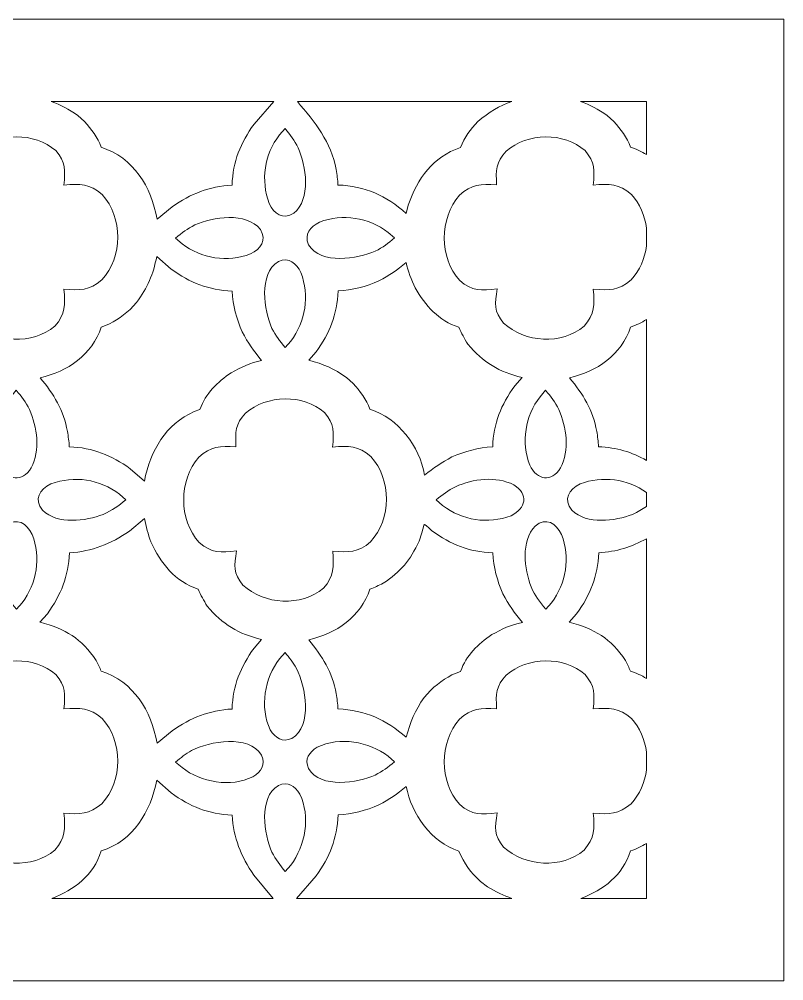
# Model space of a CAD drawing. Header units: centimetres. Extents: x -21.7 to 23.1, y 3.7 to 11.6.
# Drawn here: x 16.89 to 23.14, y 3.72 to 11.57 of the extents above; entities that cross this region are included whole.
import ezdxf

# ---------------------------------------------------------------- set-up
doc = ezdxf.new("R2010")
doc.units = ezdxf.units.CM
doc.header["$MEASUREMENT"] = 0
doc.layers.add('layer 1', color=7, linetype='Continuous')

msp = doc.modelspace()

# ---------------------------------------------------------------- linework, layer by layer
at = {"layer": 'layer 1', "color": 242, "lineweight": 9}
for points, knots in [([(23.1361, 11.56618), (23.1361, 11.56618), (23.1361, 3.71528), (23.1361, 3.71528), (23.1361, 3.71528), (23.1361, 3.71528), (-21.72619, 3.71528), (-21.72619, 3.71528), (-21.72619, 3.71528), (-21.72619, 3.71528), (-21.72619, 11.56618), (-21.72619, 11.56618), (-21.72619, 11.56618), (-21.72619, 11.56618), (23.1361, 11.56618), (23.1361, 11.56618)], [0, 0, 0, 0, 0.2, 0.2, 0.2, 0.2, 0.4, 0.4, 0.4, 0.4, 0.6, 0.6, 0.6, 0.6, 1, 1, 1, 1]), ([(17.15315, 10.89325), (17.22973, 10.86661), (17.29565, 10.8321), (17.36936, 10.78023), (17.36936, 10.78023), (17.36936, 10.78023), (17.4248, 10.73099), (17.4248, 10.73099), (17.4248, 10.73099), (17.47935, 10.66903), (17.53353, 10.60182), (17.55917, 10.52189), (17.55917, 10.52189), (17.82689, 10.43522), (17.96854, 10.19749), (18.01648, 9.93351), (18.01648, 9.93351), (18.01648, 9.93351), (18.13923, 10.03475), (18.13923, 10.03475), (18.13923, 10.03475), (18.29139, 10.13942), (18.4425, 10.2019), (18.62942, 10.21196), (18.62942, 10.21196), (18.63725, 10.40532), (18.69762, 10.55436), (18.80946, 10.71006), (18.80946, 10.71006), (18.80946, 10.71006), (18.96986, 10.89325), (18.96986, 10.89325), (18.96986, 10.89325), (18.96986, 10.89325), (17.15315, 10.89325), (17.15315, 10.89325)], [0, 0, 0, 0, 0.1, 0.1, 0.1, 0.1, 0.2, 0.2, 0.2, 0.2, 0.3, 0.3, 0.3, 0.3, 0.4, 0.4, 0.4, 0.4, 0.5, 0.5, 0.5, 0.5, 0.6, 0.6, 0.6, 0.6, 0.7, 0.7, 0.7, 0.7, 0.8, 0.8, 0.8, 0.8, 1, 1, 1, 1]), ([(19.16301, 10.89325), (19.30517, 10.72689), (19.4404, 10.56329), (19.47937, 10.33791), (19.47937, 10.33791), (19.48644, 10.29705), (19.49253, 10.25466), (19.49475, 10.21265), (19.49475, 10.21265), (19.71644, 10.20366), (19.88684, 10.12542), (20.05201, 9.98083), (20.05201, 9.98083), (20.05201, 9.98083), (20.06906, 10.04802), (20.06906, 10.04802), (20.06906, 10.04802), (20.1443, 10.2689), (20.26819, 10.43882), (20.4955, 10.51926), (20.4955, 10.51926), (20.52593, 10.60262), (20.57828, 10.66714), (20.63756, 10.73149), (20.63756, 10.73149), (20.72498, 10.80673), (20.81684, 10.85975), (20.91351, 10.89325), (20.91351, 10.89325), (20.91351, 10.89325), (19.16301, 10.89325), (19.16301, 10.89325)], [0, 0, 0, 0, 0.1111111, 0.1111111, 0.1111111, 0.1111111, 0.2222222, 0.2222222, 0.2222222, 0.2222222, 0.3333333, 0.3333333, 0.3333333, 0.3333333, 0.4444444, 0.4444444, 0.4444444, 0.4444444, 0.5555556, 0.5555556, 0.5555556, 0.5555556, 0.6666667, 0.6666667, 0.6666667, 0.6666667, 0.7777778, 0.7777778, 0.7777778, 0.7777778, 1, 1, 1, 1]), ([(21.47676, 10.89325), (21.55333, 10.86661), (21.61925, 10.8321), (21.69296, 10.78023), (21.69296, 10.78023), (21.69296, 10.78023), (21.74841, 10.73099), (21.74841, 10.73099), (21.74841, 10.73099), (21.80296, 10.66903), (21.85713, 10.60182), (21.88277, 10.52189), (21.88277, 10.52189), (21.93067, 10.50638), (21.97453, 10.48604), (22.01454, 10.46158), (22.01454, 10.46158), (22.01454, 10.46158), (22.01454, 10.89325), (22.01454, 10.89325), (22.01454, 10.89325), (22.01454, 10.89325), (21.47676, 10.89325), (21.47676, 10.89325)], [0, 0, 0, 0, 0.1428571, 0.1428571, 0.1428571, 0.1428571, 0.2857143, 0.2857143, 0.2857143, 0.2857143, 0.4285714, 0.4285714, 0.4285714, 0.4285714, 0.5714286, 0.5714286, 0.5714286, 0.5714286, 0.7142857, 0.7142857, 0.7142857, 0.7142857, 1, 1, 1, 1]), ([(17.25668, 9.3623), (17.38822, 9.35115), (17.46344, 9.35009), (17.56626, 9.43849), (17.56626, 9.43849), (17.73748, 9.62566), (17.7392, 9.9466), (17.56838, 10.13454), (17.56838, 10.13454), (17.46505, 10.22386), (17.38841, 10.22281), (17.25594, 10.21241), (17.25594, 10.21241), (17.26709, 10.33192), (17.2709, 10.4003), (17.18918, 10.49309), (17.18918, 10.49309), (17.01525, 10.64758), (16.71908, 10.63896), (16.54499, 10.48917), (16.54499, 10.48917), (16.46145, 10.39849), (16.45994, 10.33343), (16.46658, 10.21332), (16.46658, 10.21332), (16.33603, 10.2209), (16.26273, 10.21888), (16.16349, 10.12871), (16.16349, 10.12871), (15.99946, 9.9398), (15.99653, 9.61887), (16.16602, 9.43233), (16.16602, 9.43233), (16.268, 9.34454), (16.3415, 9.34962), (16.47138, 9.36368), (16.47138, 9.36368), (16.45166, 9.24379), (16.44367, 9.18119), (16.52368, 9.08516), (16.52368, 9.08516), (16.69426, 8.92441), (17.00183, 8.90535), (17.18168, 9.06057), (17.18168, 9.06057), (17.26933, 9.15822), (17.26614, 9.23546), (17.25668, 9.3623)], [0, 0, 0, 0, 0.0769231, 0.0769231, 0.0769231, 0.0769231, 0.1538462, 0.1538462, 0.1538462, 0.1538462, 0.2307692, 0.2307692, 0.2307692, 0.2307692, 0.3076923, 0.3076923, 0.3076923, 0.3076923, 0.3846154, 0.3846154, 0.3846154, 0.3846154, 0.4615385, 0.4615385, 0.4615385, 0.4615385, 0.5384615, 0.5384615, 0.5384615, 0.5384615, 0.6153846, 0.6153846, 0.6153846, 0.6153846, 0.6923077, 0.6923077, 0.6923077, 0.6923077, 0.7692308, 0.7692308, 0.7692308, 0.7692308, 0.8461538, 0.8461538, 0.8461538, 0.8461538, 1, 1, 1, 1]), ([(19.06197, 10.67367), (19.10504, 10.62142), (19.13828, 10.57836), (19.16923, 10.51696), (19.16923, 10.51696), (19.23467, 10.36913), (19.27716, 10.09924), (19.13344, 9.98139), (19.13344, 9.98139), (19.04258, 9.92594), (18.97485, 9.97717), (18.93271, 10.06173), (18.93271, 10.06173), (18.86164, 10.24957), (18.89394, 10.46189), (19.01616, 10.62136), (19.01616, 10.62136), (19.01616, 10.62136), (19.06197, 10.67367), (19.06197, 10.67367)], [0, 0, 0, 0, 0.1666667, 0.1666667, 0.1666667, 0.1666667, 0.3333333, 0.3333333, 0.3333333, 0.3333333, 0.5, 0.5, 0.5, 0.5, 0.6666667, 0.6666667, 0.6666667, 0.6666667, 1, 1, 1, 1]), ([(21.58028, 9.3623), (21.71183, 9.35115), (21.78704, 9.35009), (21.88986, 9.43849), (21.88986, 9.43849), (21.95965, 9.51478), (22.00128, 9.61331), (22.01454, 9.71598), (22.01454, 9.71598), (22.01454, 9.71598), (22.01454, 9.8606), (22.01454, 9.8606), (22.01454, 9.8606), (22.00146, 9.96185), (21.96068, 10.05895), (21.89198, 10.13454), (21.89198, 10.13454), (21.78866, 10.22386), (21.71202, 10.22281), (21.57954, 10.21241), (21.57954, 10.21241), (21.59069, 10.33192), (21.59451, 10.4003), (21.51278, 10.49309), (21.51278, 10.49309), (21.33885, 10.64758), (21.04268, 10.63896), (20.86859, 10.48917), (20.86859, 10.48917), (20.78506, 10.39849), (20.78354, 10.33343), (20.79019, 10.21332), (20.79019, 10.21332), (20.65963, 10.2209), (20.58634, 10.21888), (20.48709, 10.12871), (20.48709, 10.12871), (20.32306, 9.9398), (20.32013, 9.61887), (20.48963, 9.43233), (20.48963, 9.43233), (20.59161, 9.34454), (20.6651, 9.34962), (20.79499, 9.36368), (20.79499, 9.36368), (20.77526, 9.24379), (20.76728, 9.18119), (20.84728, 9.08516), (20.84728, 9.08516), (21.01787, 8.92441), (21.32543, 8.90535), (21.50529, 9.06057), (21.50529, 9.06057), (21.59293, 9.15822), (21.58975, 9.23546), (21.58028, 9.3623)], [0, 0, 0, 0, 0.0666667, 0.0666667, 0.0666667, 0.0666667, 0.1333333, 0.1333333, 0.1333333, 0.1333333, 0.2, 0.2, 0.2, 0.2, 0.2666667, 0.2666667, 0.2666667, 0.2666667, 0.3333333, 0.3333333, 0.3333333, 0.3333333, 0.4, 0.4, 0.4, 0.4, 0.4666667, 0.4666667, 0.4666667, 0.4666667, 0.5333333, 0.5333333, 0.5333333, 0.5333333, 0.6, 0.6, 0.6, 0.6, 0.6666667, 0.6666667, 0.6666667, 0.6666667, 0.7333333, 0.7333333, 0.7333333, 0.7333333, 0.8, 0.8, 0.8, 0.8, 0.8666667, 0.8666667, 0.8666667, 0.8666667, 1, 1, 1, 1]), ([(18.16842, 9.77918), (18.22067, 9.82227), (18.26372, 9.85546), (18.32511, 9.88643), (18.32511, 9.88643), (18.47296, 9.95188), (18.74283, 9.99437), (18.8607, 9.85064), (18.8607, 9.85064), (18.91613, 9.75982), (18.86492, 9.69201), (18.78035, 9.64992), (18.78035, 9.64992), (18.59249, 9.57886), (18.3802, 9.61113), (18.22072, 9.73337), (18.22072, 9.73337), (18.22072, 9.73337), (18.16842, 9.77918), (18.16842, 9.77918)], [0, 0, 0, 0, 0.1666667, 0.1666667, 0.1666667, 0.1666667, 0.3333333, 0.3333333, 0.3333333, 0.3333333, 0.5, 0.5, 0.5, 0.5, 0.6666667, 0.6666667, 0.6666667, 0.6666667, 1, 1, 1, 1]), ([(19.95646, 9.78013), (19.90422, 9.73704), (19.86119, 9.70383), (19.79976, 9.67285), (19.79976, 9.67285), (19.65421, 9.60843), (19.35506, 9.55995), (19.2542, 9.72499), (19.2542, 9.72499), (19.21707, 9.81395), (19.26668, 9.8706), (19.34453, 9.90936), (19.34453, 9.90936), (19.53237, 9.98041), (19.74471, 9.94816), (19.90415, 9.82592), (19.90415, 9.82592), (19.90415, 9.82592), (19.95646, 9.78013), (19.95646, 9.78013)], [0, 0, 0, 0, 0.1666667, 0.1666667, 0.1666667, 0.1666667, 0.3333333, 0.3333333, 0.3333333, 0.3333333, 0.5, 0.5, 0.5, 0.5, 0.6666667, 0.6666667, 0.6666667, 0.6666667, 1, 1, 1, 1]), ([(18.01412, 9.62993), (17.98647, 9.48364), (17.93768, 9.37394), (17.85002, 9.25372), (17.85002, 9.25372), (17.85002, 9.25372), (17.7977, 9.19651), (17.7977, 9.19651), (17.7977, 9.19651), (17.72411, 9.13325), (17.65452, 9.0829), (17.56098, 9.05287), (17.56098, 9.05287), (17.48779, 8.8286), (17.28549, 8.68726), (17.06221, 8.6389), (17.06221, 8.6389), (17.1712, 8.50673), (17.25507, 8.37272), (17.28458, 8.20054), (17.28458, 8.20054), (17.29157, 8.1597), (17.29773, 8.11728), (17.29995, 8.07528), (17.29995, 8.07528), (17.49338, 8.06744), (17.64241, 8.00707), (17.79804, 7.89526), (17.79804, 7.89526), (17.79804, 7.89526), (17.91466, 7.79317), (17.91466, 7.79317), (17.91466, 7.79317), (17.91466, 7.79317), (17.9231, 7.84146), (17.9231, 7.84146), (17.9231, 7.84146), (17.98621, 8.09009), (18.11497, 8.29127), (18.36669, 8.38031), (18.36669, 8.38031), (18.41454, 8.5114), (18.51031, 8.60303), (18.62228, 8.68032), (18.62228, 8.68032), (18.69951, 8.72319), (18.78303, 8.76363), (18.8708, 8.7795), (18.8708, 8.7795), (18.80709, 8.85672), (18.75964, 8.92425), (18.71257, 9.01266), (18.71257, 9.01266), (18.66565, 9.12001), (18.63646, 9.22914), (18.63012, 9.34662), (18.63012, 9.34662), (18.43673, 9.35448), (18.28773, 9.41482), (18.13201, 9.52668), (18.13201, 9.52668), (18.13201, 9.52668), (18.01412, 9.62993), (18.01412, 9.62993)], [0, 0, 0, 0, 0.0588235, 0.0588235, 0.0588235, 0.0588235, 0.1176471, 0.1176471, 0.1176471, 0.1176471, 0.1764706, 0.1764706, 0.1764706, 0.1764706, 0.2352941, 0.2352941, 0.2352941, 0.2352941, 0.2941176, 0.2941176, 0.2941176, 0.2941176, 0.3529412, 0.3529412, 0.3529412, 0.3529412, 0.4117647, 0.4117647, 0.4117647, 0.4117647, 0.4705882, 0.4705882, 0.4705882, 0.4705882, 0.5294118, 0.5294118, 0.5294118, 0.5294118, 0.5882353, 0.5882353, 0.5882353, 0.5882353, 0.6470588, 0.6470588, 0.6470588, 0.6470588, 0.7058824, 0.7058824, 0.7058824, 0.7058824, 0.7647059, 0.7647059, 0.7647059, 0.7647059, 0.8235294, 0.8235294, 0.8235294, 0.8235294, 0.8823529, 0.8823529, 0.8823529, 0.8823529, 1, 1, 1, 1]), ([(19.06291, 8.88563), (19.01982, 8.93787), (18.98662, 8.98091), (18.95564, 9.04232), (18.95564, 9.04232), (18.89126, 9.18787), (18.84273, 9.48707), (19.00778, 9.58788), (19.00778, 9.58788), (19.09669, 9.62503), (19.15344, 9.57538), (19.19216, 9.49754), (19.19216, 9.49754), (19.26323, 9.30969), (19.23095, 9.09741), (19.10871, 8.93793), (19.10871, 8.93793), (19.10871, 8.93793), (19.06291, 8.88563), (19.06291, 8.88563)], [0, 0, 0, 0, 0.1666667, 0.1666667, 0.1666667, 0.1666667, 0.3333333, 0.3333333, 0.3333333, 0.3333333, 0.5, 0.5, 0.5, 0.5, 0.6666667, 0.6666667, 0.6666667, 0.6666667, 1, 1, 1, 1]), ([(19.25611, 8.7815), (19.37608, 8.75121), (19.46282, 8.7126), (19.56416, 8.64128), (19.56416, 8.64128), (19.56416, 8.64128), (19.61961, 8.59204), (19.61961, 8.59204), (19.61961, 8.59204), (19.67415, 8.5301), (19.72832, 8.4629), (19.75397, 8.38294), (19.75397, 8.38294), (19.98951, 8.30669), (20.15886, 8.08352), (20.20243, 7.84327), (20.20243, 7.84327), (20.27529, 7.90336), (20.34086, 7.94774), (20.42429, 7.99214), (20.42429, 7.99214), (20.53162, 8.03906), (20.64078, 8.06827), (20.75823, 8.07458), (20.75823, 8.07458), (20.76606, 8.26795), (20.82643, 8.41701), (20.93827, 8.57269), (20.93827, 8.57269), (20.93827, 8.57269), (20.99879, 8.6418), (20.99879, 8.6418), (20.99879, 8.6418), (20.81312, 8.68382), (20.67773, 8.76693), (20.55598, 8.91301), (20.55598, 8.91301), (20.5262, 8.96014), (20.50383, 9.00173), (20.48099, 9.05253), (20.48099, 9.05253), (20.31876, 9.10263), (20.20726, 9.22998), (20.12544, 9.372), (20.12544, 9.372), (20.0949, 9.43886), (20.06607, 9.50694), (20.05248, 9.57966), (20.05248, 9.57966), (19.97917, 9.5192), (19.91339, 9.47448), (19.82941, 9.42977), (19.82941, 9.42977), (19.72236, 9.38299), (19.61237, 9.35354), (19.49545, 9.34732), (19.49545, 9.34732), (19.48753, 9.15389), (19.42734, 9.00502), (19.31541, 8.84923), (19.31541, 8.84923), (19.31541, 8.84923), (19.25611, 8.7815), (19.25611, 8.7815)], [0, 0, 0, 0, 0.0588235, 0.0588235, 0.0588235, 0.0588235, 0.1176471, 0.1176471, 0.1176471, 0.1176471, 0.1764706, 0.1764706, 0.1764706, 0.1764706, 0.2352941, 0.2352941, 0.2352941, 0.2352941, 0.2941176, 0.2941176, 0.2941176, 0.2941176, 0.3529412, 0.3529412, 0.3529412, 0.3529412, 0.4117647, 0.4117647, 0.4117647, 0.4117647, 0.4705882, 0.4705882, 0.4705882, 0.4705882, 0.5294118, 0.5294118, 0.5294118, 0.5294118, 0.5882353, 0.5882353, 0.5882353, 0.5882353, 0.6470588, 0.6470588, 0.6470588, 0.6470588, 0.7058824, 0.7058824, 0.7058824, 0.7058824, 0.7647059, 0.7647059, 0.7647059, 0.7647059, 0.8235294, 0.8235294, 0.8235294, 0.8235294, 0.8823529, 0.8823529, 0.8823529, 0.8823529, 1, 1, 1, 1]), ([(22.01454, 9.11486), (21.97506, 9.08943), (21.93303, 9.06842), (21.88458, 9.05287), (21.88458, 9.05287), (21.81139, 8.8286), (21.60909, 8.68726), (21.38581, 8.6389), (21.38581, 8.6389), (21.49481, 8.50673), (21.57868, 8.37272), (21.60818, 8.20054), (21.60818, 8.20054), (21.61518, 8.1597), (21.62134, 8.11728), (21.62355, 8.07528), (21.62355, 8.07528), (21.77244, 8.06924), (21.89502, 8.03209), (22.01454, 7.96431), (22.01454, 7.96431), (22.01454, 7.96431), (22.01454, 9.11486), (22.01454, 9.11486)], [0, 0, 0, 0, 0.1428571, 0.1428571, 0.1428571, 0.1428571, 0.2857143, 0.2857143, 0.2857143, 0.2857143, 0.4285714, 0.4285714, 0.4285714, 0.4285714, 0.5714286, 0.5714286, 0.5714286, 0.5714286, 0.7142857, 0.7142857, 0.7142857, 0.7142857, 1, 1, 1, 1]), ([(16.86718, 8.5363), (16.91038, 8.4839), (16.944, 8.43996), (16.97443, 8.37959), (16.97443, 8.37959), (17.0385, 8.23491), (17.06417, 8.04869), (16.98945, 7.90294), (16.98945, 7.90294), (16.91253, 7.77961), (16.79884, 7.80212), (16.73792, 7.92436), (16.73792, 7.92436), (16.66649, 8.11312), (16.69923, 8.32464), (16.82136, 8.48399), (16.82136, 8.48399), (16.82136, 8.48399), (16.86718, 8.5363), (16.86718, 8.5363)], [0, 0, 0, 0, 0.1666667, 0.1666667, 0.1666667, 0.1666667, 0.3333333, 0.3333333, 0.3333333, 0.3333333, 0.5, 0.5, 0.5, 0.5, 0.6666667, 0.6666667, 0.6666667, 0.6666667, 1, 1, 1, 1]), ([(19.45147, 7.22335), (19.58302, 7.2122), (19.65824, 7.21115), (19.76106, 7.29955), (19.76106, 7.29955), (19.93229, 7.48672), (19.934, 7.80766), (19.76318, 7.9956), (19.76318, 7.9956), (19.65987, 8.08493), (19.58319, 8.08386), (19.45074, 8.07346), (19.45074, 8.07346), (19.46189, 8.19297), (19.4657, 8.26138), (19.38398, 8.35415), (19.38398, 8.35415), (19.21009, 8.50864), (18.91383, 8.50002), (18.73979, 8.35023), (18.73979, 8.35023), (18.65627, 8.25956), (18.65474, 8.1945), (18.66138, 8.07437), (18.66138, 8.07437), (18.53085, 8.08197), (18.45751, 8.07994), (18.35829, 7.98976), (18.35829, 7.98976), (18.19427, 7.80086), (18.19132, 7.47993), (18.36082, 7.29339), (18.36082, 7.29339), (18.4628, 7.20559), (18.5363, 7.21067), (18.66618, 7.22473), (18.66618, 7.22473), (18.64645, 7.10485), (18.63848, 7.04224), (18.71848, 6.94621), (18.71848, 6.94621), (18.88905, 6.78549), (19.19666, 6.76639), (19.37648, 6.92163), (19.37648, 6.92163), (19.46413, 7.01926), (19.46094, 7.09654), (19.45147, 7.22335)], [0, 0, 0, 0, 0.0769231, 0.0769231, 0.0769231, 0.0769231, 0.1538462, 0.1538462, 0.1538462, 0.1538462, 0.2307692, 0.2307692, 0.2307692, 0.2307692, 0.3076923, 0.3076923, 0.3076923, 0.3076923, 0.3846154, 0.3846154, 0.3846154, 0.3846154, 0.4615385, 0.4615385, 0.4615385, 0.4615385, 0.5384615, 0.5384615, 0.5384615, 0.5384615, 0.6153846, 0.6153846, 0.6153846, 0.6153846, 0.6923077, 0.6923077, 0.6923077, 0.6923077, 0.7692308, 0.7692308, 0.7692308, 0.7692308, 0.8461538, 0.8461538, 0.8461538, 0.8461538, 1, 1, 1, 1]), ([(21.19078, 8.5363), (21.23398, 8.4839), (21.2676, 8.43996), (21.29803, 8.37959), (21.29803, 8.37959), (21.36211, 8.23491), (21.38777, 8.04869), (21.31305, 7.90294), (21.31305, 7.90294), (21.23614, 7.77961), (21.12245, 7.80212), (21.06152, 7.92436), (21.06152, 7.92436), (20.9901, 8.11312), (21.02283, 8.32464), (21.14497, 8.48399), (21.14497, 8.48399), (21.14497, 8.48399), (21.19078, 8.5363), (21.19078, 8.5363)], [0, 0, 0, 0, 0.1666667, 0.1666667, 0.1666667, 0.1666667, 0.3333333, 0.3333333, 0.3333333, 0.3333333, 0.5, 0.5, 0.5, 0.5, 0.6666667, 0.6666667, 0.6666667, 0.6666667, 1, 1, 1, 1]), ([(17.76166, 7.64275), (17.70033, 7.59217), (17.65044, 7.55562), (17.5779, 7.5235), (17.5779, 7.5235), (17.43319, 7.46767), (17.20557, 7.43841), (17.08154, 7.55644), (17.08154, 7.55644), (17.00751, 7.64684), (17.05793, 7.7263), (17.14973, 7.77199), (17.14973, 7.77199), (17.33848, 7.84338), (17.55, 7.81072), (17.70935, 7.68855), (17.70935, 7.68855), (17.70935, 7.68855), (17.76166, 7.64275), (17.76166, 7.64275)], [0, 0, 0, 0, 0.1666667, 0.1666667, 0.1666667, 0.1666667, 0.3333333, 0.3333333, 0.3333333, 0.3333333, 0.5, 0.5, 0.5, 0.5, 0.6666667, 0.6666667, 0.6666667, 0.6666667, 1, 1, 1, 1]), ([(20.29723, 7.64181), (20.34963, 7.68503), (20.39357, 7.71863), (20.45392, 7.74906), (20.45392, 7.74906), (20.59863, 7.81313), (20.78483, 7.8388), (20.93057, 7.76408), (20.93057, 7.76408), (21.05391, 7.68716), (21.0314, 7.57346), (20.90915, 7.51255), (20.90915, 7.51255), (20.72039, 7.44114), (20.50891, 7.47384), (20.34953, 7.596), (20.34953, 7.596), (20.34953, 7.596), (20.29723, 7.64181), (20.29723, 7.64181)], [0, 0, 0, 0, 0.1666667, 0.1666667, 0.1666667, 0.1666667, 0.3333333, 0.3333333, 0.3333333, 0.3333333, 0.5, 0.5, 0.5, 0.5, 0.6666667, 0.6666667, 0.6666667, 0.6666667, 1, 1, 1, 1]), ([(22.01454, 7.58787), (21.9801, 7.56347), (21.94485, 7.54269), (21.90151, 7.5235), (21.90151, 7.5235), (21.75679, 7.46767), (21.52918, 7.43841), (21.40514, 7.55644), (21.40514, 7.55644), (21.33111, 7.64684), (21.38154, 7.7263), (21.47333, 7.77199), (21.47333, 7.77199), (21.65491, 7.84067), (21.85754, 7.81304), (22.01454, 7.70209), (22.01454, 7.70209), (22.01454, 7.70209), (22.01454, 7.58787), (22.01454, 7.58787)], [0, 0, 0, 0, 0.1666667, 0.1666667, 0.1666667, 0.1666667, 0.3333333, 0.3333333, 0.3333333, 0.3333333, 0.5, 0.5, 0.5, 0.5, 0.6666667, 0.6666667, 0.6666667, 0.6666667, 1, 1, 1, 1]), ([(16.86812, 6.74826), (16.81753, 6.8096), (16.78097, 6.85949), (16.74887, 6.932), (16.74887, 6.932), (16.69307, 7.07667), (16.66376, 7.30443), (16.7818, 7.42837), (16.7818, 7.42837), (16.87216, 7.50243), (16.95171, 7.45195), (16.99736, 7.36017), (16.99736, 7.36017), (17.06877, 7.17142), (17.03607, 6.95994), (16.91391, 6.80056), (16.91391, 6.80056), (16.91391, 6.80056), (16.86812, 6.74826), (16.86812, 6.74826)], [0, 0, 0, 0, 0.1666667, 0.1666667, 0.1666667, 0.1666667, 0.3333333, 0.3333333, 0.3333333, 0.3333333, 0.5, 0.5, 0.5, 0.5, 0.6666667, 0.6666667, 0.6666667, 0.6666667, 1, 1, 1, 1]), ([(18.87112, 6.5026), (18.68486, 6.54475), (18.54939, 6.62743), (18.42718, 6.77407), (18.42718, 6.77407), (18.39739, 6.8212), (18.37502, 6.86279), (18.35218, 6.91359), (18.35218, 6.91359), (18.16543, 6.97126), (18.04473, 7.12777), (17.96688, 7.29818), (17.96688, 7.29818), (17.94399, 7.3626), (17.92716, 7.42205), (17.91462, 7.48924), (17.91462, 7.48924), (17.91462, 7.48924), (17.79084, 7.38716), (17.79084, 7.38716), (17.79084, 7.38716), (17.63915, 7.28282), (17.48629, 7.21983), (17.30065, 7.20995), (17.30065, 7.20995), (17.29274, 7.01653), (17.23253, 6.86763), (17.12062, 6.71186), (17.12062, 6.71186), (17.12062, 6.71186), (17.06015, 6.64281), (17.06015, 6.64281), (17.06015, 6.64281), (17.06015, 6.64281), (17.06074, 6.64271), (17.06074, 6.64271), (17.06074, 6.64271), (17.26671, 6.59071), (17.39997, 6.50826), (17.51958, 6.32975), (17.51958, 6.32975), (17.53314, 6.30186), (17.54971, 6.2735), (17.55917, 6.24401), (17.55917, 6.24401), (17.82687, 6.15739), (17.96854, 5.91959), (18.01648, 5.65563), (18.01648, 5.65563), (18.01648, 5.65563), (18.13923, 5.75688), (18.13923, 5.75688), (18.13923, 5.75688), (18.2914, 5.86156), (18.44249, 5.92403), (18.62942, 5.93408), (18.62942, 5.93408), (18.63725, 6.12745), (18.69763, 6.2765), (18.80946, 6.43218), (18.80946, 6.43218), (18.80946, 6.43218), (18.87112, 6.5026), (18.87112, 6.5026)], [0, 0, 0, 0, 0.0588235, 0.0588235, 0.0588235, 0.0588235, 0.1176471, 0.1176471, 0.1176471, 0.1176471, 0.1764706, 0.1764706, 0.1764706, 0.1764706, 0.2352941, 0.2352941, 0.2352941, 0.2352941, 0.2941176, 0.2941176, 0.2941176, 0.2941176, 0.3529412, 0.3529412, 0.3529412, 0.3529412, 0.4117647, 0.4117647, 0.4117647, 0.4117647, 0.4705882, 0.4705882, 0.4705882, 0.4705882, 0.5294118, 0.5294118, 0.5294118, 0.5294118, 0.5882353, 0.5882353, 0.5882353, 0.5882353, 0.6470588, 0.6470588, 0.6470588, 0.6470588, 0.7058824, 0.7058824, 0.7058824, 0.7058824, 0.7647059, 0.7647059, 0.7647059, 0.7647059, 0.8235294, 0.8235294, 0.8235294, 0.8235294, 0.8823529, 0.8823529, 0.8823529, 0.8823529, 1, 1, 1, 1]), ([(20.05201, 5.70295), (20.08403, 5.8291), (20.12463, 5.92125), (20.19884, 6.02835), (20.19884, 6.02835), (20.19884, 6.02835), (20.24935, 6.08651), (20.24935, 6.08651), (20.24935, 6.08651), (20.32706, 6.15713), (20.39575, 6.20609), (20.4955, 6.24138), (20.4955, 6.24138), (20.54331, 6.37245), (20.63915, 6.46412), (20.75108, 6.54139), (20.75108, 6.54139), (20.82896, 6.58461), (20.91226, 6.62465), (21.00072, 6.64077), (21.00072, 6.64077), (20.93659, 6.71852), (20.88876, 6.78629), (20.84138, 6.87529), (20.84138, 6.87529), (20.79446, 6.98265), (20.76527, 7.09177), (20.75892, 7.20925), (20.75892, 7.20925), (20.56554, 7.2171), (20.41654, 7.27745), (20.26082, 7.38931), (20.26082, 7.38931), (20.18188, 7.45844), (20.2054, 7.46249), (20.18087, 7.37188), (20.18087, 7.37188), (20.18087, 7.37188), (20.15675, 7.305), (20.15675, 7.305), (20.15675, 7.305), (20.08456, 7.14903), (20.00792, 7.05554), (19.86368, 6.96059), (19.86368, 6.96059), (19.82746, 6.9432), (19.79401, 6.9262), (19.75578, 6.91392), (19.75578, 6.91392), (19.68235, 6.68893), (19.47972, 6.5482), (19.25591, 6.49972), (19.25591, 6.49972), (19.36559, 6.36672), (19.44944, 6.23324), (19.47937, 6.06004), (19.47937, 6.06004), (19.48644, 6.01914), (19.49253, 5.97678), (19.49475, 5.93477), (19.49475, 5.93477), (19.71642, 5.9258), (19.88686, 5.84754), (20.05201, 5.70295)], [0, 0, 0, 0, 0.0588235, 0.0588235, 0.0588235, 0.0588235, 0.1176471, 0.1176471, 0.1176471, 0.1176471, 0.1764706, 0.1764706, 0.1764706, 0.1764706, 0.2352941, 0.2352941, 0.2352941, 0.2352941, 0.2941176, 0.2941176, 0.2941176, 0.2941176, 0.3529412, 0.3529412, 0.3529412, 0.3529412, 0.4117647, 0.4117647, 0.4117647, 0.4117647, 0.4705882, 0.4705882, 0.4705882, 0.4705882, 0.5294118, 0.5294118, 0.5294118, 0.5294118, 0.5882353, 0.5882353, 0.5882353, 0.5882353, 0.6470588, 0.6470588, 0.6470588, 0.6470588, 0.7058824, 0.7058824, 0.7058824, 0.7058824, 0.7647059, 0.7647059, 0.7647059, 0.7647059, 0.8235294, 0.8235294, 0.8235294, 0.8235294, 0.8823529, 0.8823529, 0.8823529, 0.8823529, 1, 1, 1, 1]), ([(21.19172, 6.74826), (21.14113, 6.8096), (21.10457, 6.85949), (21.07248, 6.932), (21.07248, 6.932), (21.01668, 7.07667), (20.98736, 7.30443), (21.10541, 7.42837), (21.10541, 7.42837), (21.19576, 7.50243), (21.27531, 7.45195), (21.32096, 7.36017), (21.32096, 7.36017), (21.39237, 7.17142), (21.35968, 6.95994), (21.23752, 6.80056), (21.23752, 6.80056), (21.23752, 6.80056), (21.19172, 6.74826), (21.19172, 6.74826)], [0, 0, 0, 0, 0.1666667, 0.1666667, 0.1666667, 0.1666667, 0.3333333, 0.3333333, 0.3333333, 0.3333333, 0.5, 0.5, 0.5, 0.5, 0.6666667, 0.6666667, 0.6666667, 0.6666667, 1, 1, 1, 1]), ([(22.01454, 7.32483), (21.89441, 7.25784), (21.76934, 7.21767), (21.62425, 7.20995), (21.62425, 7.20995), (21.61634, 7.01653), (21.55613, 6.86763), (21.44422, 6.71186), (21.44422, 6.71186), (21.44422, 6.71186), (21.38376, 6.64281), (21.38376, 6.64281), (21.38376, 6.64281), (21.38376, 6.64281), (21.38435, 6.64271), (21.38435, 6.64271), (21.38435, 6.64271), (21.59031, 6.59071), (21.72357, 6.50826), (21.84319, 6.32975), (21.84319, 6.32975), (21.85674, 6.30186), (21.87332, 6.2735), (21.88277, 6.24401), (21.88277, 6.24401), (21.93067, 6.22851), (21.97453, 6.20818), (22.01454, 6.18372), (22.01454, 6.18372), (22.01454, 6.18372), (22.01454, 7.32483), (22.01454, 7.32483)], [0, 0, 0, 0, 0.1111111, 0.1111111, 0.1111111, 0.1111111, 0.2222222, 0.2222222, 0.2222222, 0.2222222, 0.3333333, 0.3333333, 0.3333333, 0.3333333, 0.4444444, 0.4444444, 0.4444444, 0.4444444, 0.5555556, 0.5555556, 0.5555556, 0.5555556, 0.6666667, 0.6666667, 0.6666667, 0.6666667, 0.7777778, 0.7777778, 0.7777778, 0.7777778, 1, 1, 1, 1]), ([(17.25668, 5.08442), (17.38822, 5.07326), (17.46344, 5.07222), (17.56626, 5.16061), (17.56626, 5.16061), (17.73749, 5.34778), (17.7392, 5.66873), (17.56838, 5.85666), (17.56838, 5.85666), (17.46508, 5.94599), (17.38838, 5.94493), (17.25594, 5.93453), (17.25594, 5.93453), (17.26709, 6.05404), (17.2709, 6.12245), (17.18918, 6.21521), (17.18918, 6.21521), (17.01529, 6.3697), (16.71903, 6.36109), (16.54499, 6.21129), (16.54499, 6.21129), (16.46146, 6.12062), (16.45994, 6.05557), (16.46658, 5.93544), (16.46658, 5.93544), (16.33605, 5.94303), (16.26271, 5.94101), (16.16349, 5.85083), (16.16349, 5.85083), (15.99945, 5.66195), (15.99654, 5.34098), (16.16602, 5.15446), (16.16602, 5.15446), (16.26801, 5.06666), (16.3415, 5.07174), (16.47138, 5.0858), (16.47138, 5.0858), (16.45166, 4.96591), (16.44367, 4.90332), (16.52368, 4.80728), (16.52368, 4.80728), (16.69425, 4.64655), (17.00186, 4.62746), (17.18168, 4.78269), (17.18168, 4.78269), (17.26933, 4.88032), (17.26614, 4.9576), (17.25668, 5.08442)], [0, 0, 0, 0, 0.0769231, 0.0769231, 0.0769231, 0.0769231, 0.1538462, 0.1538462, 0.1538462, 0.1538462, 0.2307692, 0.2307692, 0.2307692, 0.2307692, 0.3076923, 0.3076923, 0.3076923, 0.3076923, 0.3846154, 0.3846154, 0.3846154, 0.3846154, 0.4615385, 0.4615385, 0.4615385, 0.4615385, 0.5384615, 0.5384615, 0.5384615, 0.5384615, 0.6153846, 0.6153846, 0.6153846, 0.6153846, 0.6923077, 0.6923077, 0.6923077, 0.6923077, 0.7692308, 0.7692308, 0.7692308, 0.7692308, 0.8461538, 0.8461538, 0.8461538, 0.8461538, 1, 1, 1, 1]), ([(19.06197, 6.3958), (19.0969, 6.35342), (19.12834, 6.31373), (19.15581, 6.2657), (19.15581, 6.2657), (19.2303, 6.118), (19.29021, 5.79924), (19.11709, 5.69353), (19.11709, 5.69353), (19.0379, 5.66048), (18.98408, 5.69493), (18.94199, 5.76523), (18.94199, 5.76523), (18.85185, 5.94619), (18.89634, 6.18709), (19.01616, 6.34348), (19.01616, 6.34348), (19.01616, 6.34348), (19.06197, 6.3958), (19.06197, 6.3958)], [0, 0, 0, 0, 0.1666667, 0.1666667, 0.1666667, 0.1666667, 0.3333333, 0.3333333, 0.3333333, 0.3333333, 0.5, 0.5, 0.5, 0.5, 0.6666667, 0.6666667, 0.6666667, 0.6666667, 1, 1, 1, 1]), ([(21.58028, 5.08442), (21.71182, 5.07326), (21.78705, 5.07222), (21.88986, 5.16061), (21.88986, 5.16061), (21.95965, 5.2369), (22.00128, 5.33543), (22.01454, 5.4381), (22.01454, 5.4381), (22.01454, 5.4381), (22.01454, 5.58273), (22.01454, 5.58273), (22.01454, 5.58273), (22.00146, 5.68398), (21.96068, 5.78108), (21.89198, 5.85666), (21.89198, 5.85666), (21.78868, 5.94599), (21.71198, 5.94493), (21.57954, 5.93453), (21.57954, 5.93453), (21.59069, 6.05404), (21.5945, 6.12245), (21.51278, 6.21521), (21.51278, 6.21521), (21.3389, 6.3697), (21.04264, 6.36109), (20.86859, 6.21129), (20.86859, 6.21129), (20.78507, 6.12062), (20.78354, 6.05557), (20.79019, 5.93544), (20.79019, 5.93544), (20.65965, 5.94303), (20.58631, 5.94101), (20.48709, 5.85083), (20.48709, 5.85083), (20.32305, 5.66195), (20.32014, 5.34098), (20.48963, 5.15446), (20.48963, 5.15446), (20.59161, 5.06666), (20.6651, 5.07174), (20.79499, 5.0858), (20.79499, 5.0858), (20.77526, 4.96591), (20.76728, 4.90332), (20.84728, 4.80728), (20.84728, 4.80728), (21.01785, 4.64655), (21.32546, 4.62746), (21.50529, 4.78269), (21.50529, 4.78269), (21.59293, 4.88032), (21.58975, 4.9576), (21.58028, 5.08442)], [0, 0, 0, 0, 0.0666667, 0.0666667, 0.0666667, 0.0666667, 0.1333333, 0.1333333, 0.1333333, 0.1333333, 0.2, 0.2, 0.2, 0.2, 0.2666667, 0.2666667, 0.2666667, 0.2666667, 0.3333333, 0.3333333, 0.3333333, 0.3333333, 0.4, 0.4, 0.4, 0.4, 0.4666667, 0.4666667, 0.4666667, 0.4666667, 0.5333333, 0.5333333, 0.5333333, 0.5333333, 0.6, 0.6, 0.6, 0.6, 0.6666667, 0.6666667, 0.6666667, 0.6666667, 0.7333333, 0.7333333, 0.7333333, 0.7333333, 0.8, 0.8, 0.8, 0.8, 0.8666667, 0.8666667, 0.8666667, 0.8666667, 1, 1, 1, 1]), ([(18.16842, 5.5013), (18.2108, 5.53625), (18.25049, 5.56768), (18.29851, 5.59514), (18.29851, 5.59514), (18.44618, 5.66958), (18.76504, 5.72957), (18.87068, 5.55641), (18.87068, 5.55641), (18.90376, 5.47728), (18.86923, 5.42337), (18.79897, 5.38132), (18.79897, 5.38132), (18.61806, 5.29121), (18.37708, 5.33564), (18.22072, 5.45549), (18.22072, 5.45549), (18.22072, 5.45549), (18.16842, 5.5013), (18.16842, 5.5013)], [0, 0, 0, 0, 0.1666667, 0.1666667, 0.1666667, 0.1666667, 0.3333333, 0.3333333, 0.3333333, 0.3333333, 0.5, 0.5, 0.5, 0.5, 0.6666667, 0.6666667, 0.6666667, 0.6666667, 1, 1, 1, 1]), ([(19.95646, 5.50225), (19.90586, 5.46052), (19.85866, 5.42468), (19.79976, 5.39497), (19.79976, 5.39497), (19.65328, 5.33015), (19.35497, 5.28223), (19.2542, 5.44711), (19.2542, 5.44711), (19.22113, 5.52636), (19.25564, 5.58009), (19.3259, 5.62221), (19.3259, 5.62221), (19.50687, 5.71233), (19.74775, 5.66788), (19.90415, 5.54804), (19.90415, 5.54804), (19.90415, 5.54804), (19.95646, 5.50225), (19.95646, 5.50225)], [0, 0, 0, 0, 0.1666667, 0.1666667, 0.1666667, 0.1666667, 0.3333333, 0.3333333, 0.3333333, 0.3333333, 0.5, 0.5, 0.5, 0.5, 0.6666667, 0.6666667, 0.6666667, 0.6666667, 1, 1, 1, 1]), ([(18.96435, 4.38821), (18.96435, 4.38821), (18.80734, 4.57856), (18.80734, 4.57856), (18.80734, 4.57856), (18.70263, 4.73076), (18.64021, 4.88177), (18.63012, 5.06875), (18.63012, 5.06875), (18.43672, 5.0766), (18.28774, 5.13694), (18.13201, 5.2488), (18.13201, 5.2488), (18.13201, 5.2488), (18.01412, 5.35205), (18.01412, 5.35205), (18.01412, 5.35205), (17.96578, 5.09629), (17.82065, 4.85836), (17.56098, 4.77499), (17.56098, 4.77499), (17.49611, 4.57618), (17.34166, 4.45676), (17.15601, 4.38821), (17.15601, 4.38821), (17.15601, 4.38821), (18.96435, 4.38821), (18.96435, 4.38821)], [0, 0, 0, 0, 0.125, 0.125, 0.125, 0.125, 0.25, 0.25, 0.25, 0.25, 0.375, 0.375, 0.375, 0.375, 0.5, 0.5, 0.5, 0.5, 0.625, 0.625, 0.625, 0.625, 0.75, 0.75, 0.75, 0.75, 1, 1, 1, 1]), ([(19.06291, 4.60776), (19.02118, 4.65835), (18.98535, 4.70556), (18.95564, 4.76444), (18.95564, 4.76444), (18.89085, 4.91092), (18.84287, 5.20929), (19.00778, 5.31001), (19.00778, 5.31001), (19.08702, 5.34309), (19.14075, 5.30857), (19.18288, 5.23831), (19.18288, 5.23831), (19.27297, 5.05738), (19.22859, 4.81642), (19.10871, 4.66005), (19.10871, 4.66005), (19.10871, 4.66005), (19.06291, 4.60776), (19.06291, 4.60776)], [0, 0, 0, 0, 0.1666667, 0.1666667, 0.1666667, 0.1666667, 0.3333333, 0.3333333, 0.3333333, 0.3333333, 0.5, 0.5, 0.5, 0.5, 0.6666667, 0.6666667, 0.6666667, 0.6666667, 1, 1, 1, 1]), ([(20.91534, 4.38821), (20.84859, 4.41061), (20.78266, 4.44173), (20.71595, 4.48242), (20.71595, 4.48242), (20.71595, 4.48242), (20.65885, 4.52554), (20.65885, 4.52554), (20.65885, 4.52554), (20.57499, 4.60458), (20.52838, 4.66928), (20.48099, 4.77465), (20.48099, 4.77465), (20.25797, 4.84352), (20.09411, 5.07905), (20.05248, 5.30178), (20.05248, 5.30178), (19.97917, 5.24132), (19.91339, 5.19661), (19.82941, 5.1519), (19.82941, 5.1519), (19.72228, 5.10509), (19.61244, 5.07574), (19.49545, 5.06945), (19.49545, 5.06945), (19.48753, 4.87602), (19.42733, 4.72714), (19.31541, 4.57136), (19.31541, 4.57136), (19.31541, 4.57136), (19.15506, 4.38821), (19.15506, 4.38821), (19.15506, 4.38821), (19.15506, 4.38821), (20.91534, 4.38821), (20.91534, 4.38821)], [0, 0, 0, 0, 0.1, 0.1, 0.1, 0.1, 0.2, 0.2, 0.2, 0.2, 0.3, 0.3, 0.3, 0.3, 0.4, 0.4, 0.4, 0.4, 0.5, 0.5, 0.5, 0.5, 0.6, 0.6, 0.6, 0.6, 0.7, 0.7, 0.7, 0.7, 0.8, 0.8, 0.8, 0.8, 1, 1, 1, 1]), ([(22.01454, 4.83698), (21.97506, 4.81155), (21.93303, 4.79055), (21.88458, 4.77499), (21.88458, 4.77499), (21.81972, 4.57618), (21.66526, 4.45676), (21.47962, 4.38821), (21.47962, 4.38821), (21.47962, 4.38821), (22.01454, 4.38821), (22.01454, 4.38821), (22.01454, 4.38821), (22.01454, 4.38821), (22.01454, 4.83698), (22.01454, 4.83698)], [0, 0, 0, 0, 0.2, 0.2, 0.2, 0.2, 0.4, 0.4, 0.4, 0.4, 0.6, 0.6, 0.6, 0.6, 1, 1, 1, 1])]:
    msp.add_open_spline(points, degree=3, knots=knots, dxfattribs=at)

doc.saveas('drawing.dxf')
